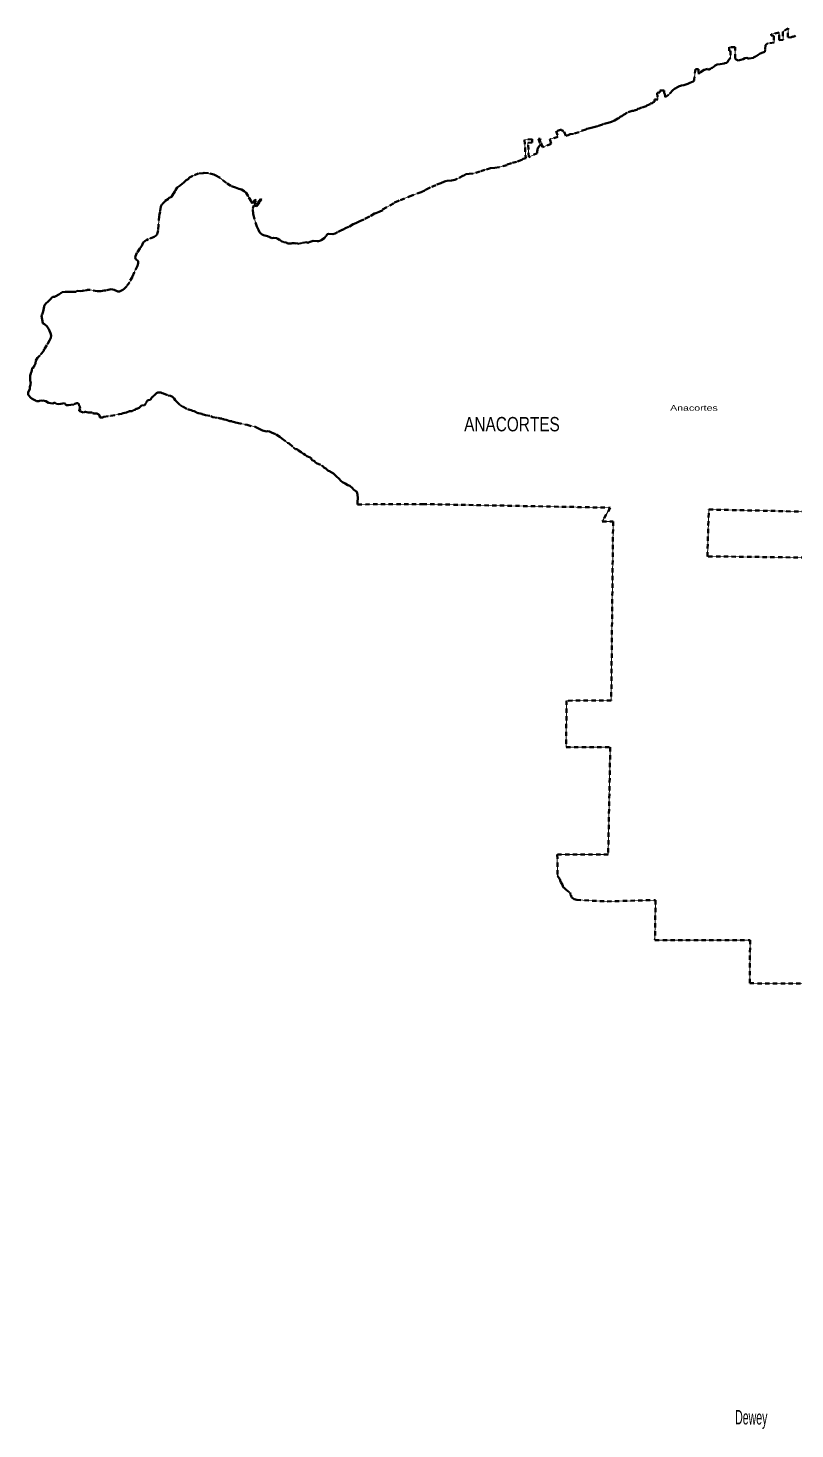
# Model space of a CAD drawing. Header units: feet. Extents: x -903180 to 1023491, y -707744 to 564635.
# Drawn here: x -416279 to -394906, y 339649 to 378686 of the extents above; entities that cross this region are included whole.
import ezdxf

# ---------------------------------------------------------------- set-up
doc = ezdxf.new("R2010")
doc.units = ezdxf.units.FT
doc.header["$LTSCALE"] = 80
doc.linetypes.add('SHORT_DASHED', pattern=[2.7, 1.5, -1.2])
doc.layers.add('13', color=7, linetype='SHORT_DASHED', lineweight=40)
doc.layers.add('58', color=7, linetype='Continuous', lineweight=13)
for name, color, linetype in [('14', 7, 'Continuous'), ('16', 7, 'Continuous'), ('36', 7, 'Continuous')]:
    doc.layers.add(name, color=color, linetype=linetype)

msp = doc.modelspace()

# ---------------------------------------------------------------- linework, layer by layer
at = {"layer": '13'}
for p, q in [((-396573.62, 377841.07), (-396575.04, 378154.55)), ((-401513.64, 375657.66), (-401737.5, 375587.02)), ((-412667.83, 372975.68), (-412682.47, 372943.66)), ((-408461.02, 372706.22), (-408461.95, 372705.5)), ((-416215.23, 368927.78), (-416218.11, 368893.54)), ((-412768.74, 368430.06), (-412772.57, 368438.24)), ((-407093.11, 365694.41), (-407083.88, 365581.11))]:
    msp.add_line(p, q, dxfattribs=at)
for points in [[(-394894.33, 378474.98), (-394914.83, 378463.43), (-394915.12, 378453.34), (-394916.91, 378461.46), (-394931.24, 378453.77), (-394939.76, 378437.85), (-394945.58, 378446.09), (-394961.88, 378440.48), (-394965.69, 378448.67), (-395005.34, 378430.74), (-395050.76, 378425.95), (-395107.58, 378428.92), (-395094.13, 378686.5), (-395244.36, 378581.57), (-395236.64, 378355.14), (-395347.68, 378352.14), (-395347.05, 378374.34), (-395349.75, 378564.27), (-395573.14, 378511.86), (-395572.15, 378475.47), (-395499.75, 378467.42), (-395488.93, 378279.29), (-395658.83, 378263.76), (-395724.82, 378213.06), (-395736.7, 378078.06), (-395744.55, 378021.32), (-395799.51, 378004.95), (-395878.88, 377972.91), (-395932.37, 377936.01), (-396000.15, 377893.45), (-396006.2, 377893.62), (-396057.56, 377860.69), (-396065.74, 377856.87), (-396179.31, 377835.76), (-396208.48, 377840.02), (-396244.05, 377851.44), (-396301.95, 377844.31), (-396349.54, 377820.2), (-396410.77, 377796.01), (-396486.81, 377781.97), (-396542.62, 377805.53), (-396573.62, 377841.07)], [(-396575.04, 378154.55), (-396737.95, 378155.41), (-396738.51, 378049.44), (-396703.16, 378049.25), (-396703.32, 377855.12), (-396759.66, 377787.11), (-396764.1, 377773.1), (-396787.24, 377739.41), (-396814.01, 377719.94), (-396864.92, 377703.16), (-396883.35, 377693.57), (-396992.71, 377678.41), (-397077.72, 377668.63), (-397133.05, 377637.84), (-397157.88, 377616.3), (-397209.53, 377576.77), (-397238.95, 377570.54), (-397248.31, 377564.23), (-397256.6, 377553.76), (-397314.1, 377525.64), (-397345.16, 377552.34), (-397402.04, 377529.1), (-397440.54, 377519.67), (-397548.65, 377448.89), (-397587.5, 377417.29), (-397587.73, 377403.17), (-397596.12, 377487.88), (-397591.59, 377535.66), (-397681.67, 377544.19), (-397711.07, 377254.76), (-397717.57, 377226.64), (-397746.35, 377194.86), (-397837.72, 377160.11), (-397892.66, 377132.81), (-398002.19, 377098.36), (-398071.03, 377085.4), (-398156.28, 377054.58), (-398160.46, 377046.58), (-398266.35, 376987.87), (-398309.34, 376950.28), (-398426.36, 376827.23), (-398527.5, 376761.64), (-398532.16, 376860.08), (-398546.96, 376859.21), (-398552.29, 376947.69), (-398675.77, 376940.73), (-398672.7, 376888.62), (-398742.24, 376883.53), (-398731.59, 376697.86), (-398822.21, 376692.67), (-398823.12, 376628.24), (-398867.81, 376610.85), (-398884.2, 376594.99), (-398930.87, 376579.65), (-398939.14, 376567.69), (-399038.68, 376527.03), (-399055.05, 376513.19), (-399186.94, 376469.03), (-399241.91, 376439.71), (-399282.42, 376430.31), (-399315.06, 376408.68), (-399351.54, 376399.22), (-399361.6, 376401.4), (-399406.35, 376379.97), (-399438.69, 376376.49), (-399586.83, 376326.57), (-399597.14, 376312.62), (-399625.49, 376307.05), (-399629.71, 376295.02), (-399698.93, 376257.87), (-399715.4, 376237.99), (-399776.42, 376208.76), (-399813.29, 376175.1), (-399843.68, 376167.55), (-399939.52, 376106.65), (-400018.76, 376073.72), (-400107.95, 376049), (-400241.67, 376016.98), (-400268.23, 375997.27), (-400395.99, 375959.1), (-400412.2, 375955.34), (-400515.68, 375920.79), (-400627.01, 375900.48), (-400702.01, 375879.57), (-400738.69, 375858.01), (-400933.55, 375788.7), (-401075.6, 375740.68), (-401170.68, 375726.16), (-401225.55, 375702.89), (-401295.93, 375685.08), (-401354.73, 375828.14), (-401394.84, 375815.45), (-401408.79, 375859.54), (-401562.05, 375811.03), (-401513.64, 375657.66)], [(-401737.5, 375587.02), (-401697.67, 375460.79), (-401944.49, 375364.42), (-402010.2, 375603.22), (-402050.62, 375599.86), (-402004.99, 375425.66), (-402010.14, 375420.88), (-402028.57, 375401.37), (-402044.86, 375380.03), (-402058.83, 375357.1), (-402070.32, 375332.85), (-402079.22, 375307.52), (-402085.42, 375281.4), (-402088.86, 375254.78), (-402089.5, 375227.94), (-402087.32, 375201.18), (-402321.24, 375088.17), (-402346.83, 375484.51), (-402226.95, 375492.26), (-402233, 375585.9), (-402440.55, 375572.53), (-402410.04, 375061.16), (-402439.24, 375052.93), (-402483.45, 375040.48), (-402522.28, 375010.9), (-402664.41, 374956.83), (-402808.28, 374920.95), (-402934.09, 374878.7), (-402934.25, 374868.62), (-403147.14, 374807.68), (-403268.49, 374791.58), (-403387.75, 374779.48), (-403547.89, 374735.8), (-403685.93, 374685.7), (-403878.51, 374632.49), (-403989.61, 374626.29), (-404074.64, 374609.58), (-404143.89, 374570.41), (-404158.1, 374564.6), (-404316.88, 374480.57), (-404383.88, 374455.49), (-404479.03, 374436.92), (-404606.33, 374426.97), (-404669.2, 374407.87), (-404772.88, 374361.22), (-404918.99, 374311.25), (-405075.54, 374239.27), (-405191.39, 374188.79), (-405236.4, 374151.24), (-405285.11, 374133.91), (-405319.79, 374110.3), (-405583.61, 374019.96), (-405937.07, 373876.69), (-405953.31, 373870.92), (-406081.39, 373812.58), (-406093.73, 373798.67), (-406283.11, 373692.97), (-406338, 373667.68), (-406346.3, 373653.7), (-406403.18, 373630.46), (-406395.44, 373610.16), (-406497.1, 373563.47), (-406586.52, 373524.65), (-406627.03, 373515.25), (-406759.56, 373430.77), (-406785.96, 373421.13), (-406922.33, 373348.82), (-407034.02, 373306.33), (-407123.57, 373259.44), (-407143.87, 373251.72), (-407217.02, 373220.69), (-407339.31, 373146.11), (-407392.12, 373124.82), (-407404.2, 373127.04), (-407410.44, 373115.04), (-407522.35, 373058.45), (-407654.47, 373000.17), (-407721.76, 372956.94), (-407782.48, 372945.87), (-407909.52, 372952.05), (-407942, 372940.49), (-407950.49, 372914.41), (-407970.95, 372896.61), (-407983.13, 372892.79), (-407977.1, 372890.66), (-407985.57, 372866.61), (-408003.88, 372856.83), (-408006.17, 372840.74), (-408118.39, 372763.98), (-408183.19, 372750.96), (-408219.59, 372745.52), (-408328.45, 372753.4), (-408440, 372718.98), (-408452.3, 372707.09), (-408461.02, 372706.22)], [(-408461.95, 372705.5), (-408472.65, 372705.14), (-408480.95, 372705.21), (-408488.66, 372706.23), (-408492.72, 372707.25), (-408504.78, 372705.96), (-408512.66, 372718.19), (-408646.18, 372698.26), (-408674.61, 372686.63), (-408694.76, 372689), (-408723.19, 372677.37), (-408805.72, 372690.87), (-408842.24, 372679.38), (-408858.24, 372687.71), (-408918.74, 372690.75), (-408947.18, 372679.13), (-409029.83, 372684.55), (-409055.93, 372693.06), (-409075.91, 372705.49), (-409097.98, 372713.94), (-409152.42, 372716.87), (-409178.36, 372735.46), (-409196.65, 372727.7), (-409260.3, 372785.24), (-409274.45, 372783.46), (-409314.32, 372814.38), (-409354.38, 372833.2), (-409441.04, 372840.72), (-409487.54, 372835.45), (-409523.59, 372852.19), (-409535.73, 372850.37), (-409543.67, 372858.57), (-409607.77, 372887.89), (-409712.24, 372917.88), (-409752.39, 372930.66), (-409786.34, 372953.41), (-409826, 372996.43), (-409859.27, 373061.53), (-409900.14, 373154.98), (-409974.91, 373400.25), (-410001.44, 373507.58), (-410013.13, 373659.02), (-410002.46, 373695.15), (-410000.28, 373705.2), (-409992.05, 373715.14), (-409991.69, 373737.31), (-409900.29, 373726.77), (-409767.63, 373895.18), (-409796.56, 373914.57), (-409901.75, 373783.57), (-409979.06, 373794.51), (-409924.19, 373881.1), (-409955.9, 373902.36), (-410029.25, 373798.45), (-410058.28, 373863.46), (-410146.87, 374002.09), (-410201.87, 374095.78), (-410251.63, 374138.97), (-410331.65, 374182.68), (-410401.98, 374202), (-410498.21, 374241.95), (-410626.61, 374288.47), (-410754.39, 374375.32), (-410945.7, 374525.76), (-411041.78, 374575.78), (-411099.77, 374609.01), (-411246.53, 374643.76), (-411371.59, 374647.88), (-411401.91, 374644.35), (-411533.32, 374630.43), (-411683.65, 374568.43), (-411775.26, 374519.55), (-411816.32, 374475.87), (-411873.33, 374444.57), (-411914.46, 374396.85), (-411949.08, 374377.27), (-411971.7, 374351.43), (-412039.18, 374296.11), (-412120.76, 374243.03), (-412170.34, 374171.26), (-412183.06, 374133.16), (-412216.15, 374083.3), (-412228.33, 374079.47), (-412276.25, 373985.49), (-412359.65, 373944.55), (-412365.97, 373928.51), (-412453.59, 373875.54), (-412457.79, 373865.53), (-412554.14, 373772.37), (-412577.33, 373710.24), (-412599.68, 373575.5), (-412624.03, 373440.8), (-412644.16, 373193.08), (-412656.7, 373040.03), (-412667.83, 372975.68)], [(-412682.47, 372943.66), (-412709.28, 372907.82), (-412760.37, 372868.34), (-412928.89, 372804.62), (-412975.74, 372777.18), (-412989.97, 372771.37), (-413020.55, 372751.72), (-413065.68, 372706.09), (-413109.54, 372614.06), (-413161.15, 372542.33), (-413249.9, 372418.79), (-413287.71, 372326.66), (-413288.48, 372278.28), (-413278.98, 372241.82), (-413209.14, 372192.25), (-413205.98, 372137.74), (-413231.51, 372055.49), (-413318.97, 371887.57), (-413323.23, 371873.52), (-413369.59, 371751.28), (-413454.76, 371599.46), (-413535.36, 371481.83), (-413607.17, 371408.41), (-413633.75, 371386.68), (-413731.28, 371345.97), (-413775.66, 371346.72), (-413873.81, 371392.73), (-413962.32, 371410.35), (-414098.07, 371376.34), (-414152.58, 371375.23), (-414245.77, 371352.6), (-414330.44, 371358.06), (-414348.63, 371356.35), (-414543.85, 371389.87), (-414620.56, 371389.14), (-414642.91, 371379.44), (-414697.47, 371374.3), (-414709.48, 371380.56), (-414731.9, 371366.82), (-414766.2, 371367.39), (-414824.87, 371358.29), (-414909.61, 371359.72), (-414945.04, 371336.35), (-415019.61, 371335), (-415138.93, 371331.6), (-415248.02, 371335), (-415326.43, 371326.48), (-415363.77, 371300.47), (-415421.38, 371257.54), (-415503.29, 371211.19), (-415539.9, 371200.02), (-415584.43, 371195.12), (-415619.08, 371181.89), (-415638, 371152.08), (-415669.28, 371112.52), (-415735.41, 371051.63), (-415768.25, 371030.27), (-415816.28, 370966.9), (-415833.33, 370930.99), (-415847.85, 370836.47), (-415857.25, 370784.21), (-415887.44, 370708.27), (-415891.72, 370698.28), (-415904.7, 370664.29), (-415887.03, 370564.89), (-415867.51, 370459.39), (-415855.67, 370448.99), (-415815.64, 370435.84), (-415750.57, 370375.6), (-415702.09, 370297.62), (-415683.26, 370244.63), (-415650.46, 370185.23), (-415636.07, 370116.21), (-415645.83, 370049.83), (-415675.76, 369983.97), (-415757.9, 369848.79), (-415831.47, 369733.58), (-415833.95, 369715.48), (-415842.58, 369693.49), (-415952.81, 369565.1), (-416013.04, 369498.01), (-416057.45, 369418.39), (-416067.57, 369337.88), (-416084.73, 369297.94), (-416099.11, 369288.22), (-416107.68, 369268.26), (-416120.71, 369232.24), (-416165.8, 369205.15), (-416169.15, 369152.73), (-416180.36, 369108.61), (-416203.47, 369072.86), (-416212.77, 369024.64), (-416214.93, 369018.63), (-416222.48, 368960.27), (-416215.23, 368927.78)], [(-416218.11, 368893.54), (-416220.85, 368865.34), (-416204.65, 368788.19), (-416213.49, 368758.13), (-416211.87, 368741.93), (-416229.4, 368687.87), (-416226.79, 368631.26), (-416265.21, 368549.48), (-416273.38, 368545.65), (-416278.94, 368485.23), (-416271.5, 368460.79), (-416191.01, 368371.89), (-416182.99, 368369.67), (-416163.28, 368350.98), (-416073.6, 368306.26), (-416041.74, 368289.29), (-415979.22, 368287.67), (-415960.75, 368299.31), (-415926.31, 368304.47), (-415890.06, 368301.52), (-415861.62, 368308.86), (-415785.44, 368288.71), (-415710.02, 368238.3), (-415655.62, 368234.88), (-415591.34, 368223.12), (-415548.47, 368242.2), (-415526.19, 368245.66), (-415524.33, 368239.55), (-415512.32, 368235.21), (-415486.56, 368216.37), (-415426.42, 368200.68), (-415363.53, 368213.18), (-415266.26, 368228.83), (-415242.47, 368212.07), (-415236.82, 368195.77), (-415215, 368181.07), (-415164.53, 368181.78), (-415152.58, 368175.41), (-415083.74, 368183.73), (-415000.65, 368197.73), (-414969.88, 368217.13), (-414915.06, 368229.84), (-414904.88, 368233.61), (-414890.76, 368233.25), (-414865.11, 368210.38), (-414856.3, 368159.68), (-414842.49, 368147.2), (-414830.69, 368134.78), (-414829.91, 368086.3), (-414851.31, 368038.4), (-414849.7, 368022.2), (-414735.92, 367972.81), (-414687.01, 367991.74), (-414672.93, 367989.36), (-414606.64, 367977.54), (-414479.68, 367970.21), (-414475.95, 367958.01), (-414448.12, 367941.14), (-414365.33, 367943.03), (-414358.88, 367943.78), (-414275.8, 367895.66), (-414286.97, 367853.54), (-414278.96, 367851.31), (-414279.31, 367837.19), (-414206.76, 367833.29), (-414163.78, 367856.41), (-413983.66, 367875.98), (-413975.49, 367879.81), (-413742.33, 367922.22), (-413675.4, 367934.63), (-413630.47, 367955.67), (-413533.05, 367977.38), (-413453.56, 368007.63), (-413380.85, 368009.78), (-413337.73, 368038.95), (-413284.93, 368051.72), (-413290.93, 368053.89), (-413274.33, 368071.63), (-413249.92, 368079.08), (-413184.61, 368107.67), (-413116.52, 368166.48), (-413033.41, 368180.49), (-412999.96, 368226.06), (-412999.82, 368232.11), (-412989.63, 368235.89), (-412995.57, 368240.08), (-412980.99, 368257.88), (-412982.6, 368274.07), (-412974.53, 368273.86), (-412949.35, 368311.57), (-412924.94, 368319.02), (-412868.37, 368321.59), (-412836.57, 368381.33), (-412787.04, 368424.48), (-412768.74, 368430.06)], [(-412772.57, 368438.24), (-412704.37, 368501.08), (-412698.11, 368508.99), (-412657.16, 368532.17), (-412578.49, 368530.12), (-412538.62, 368510.92), (-412504.48, 368503.98), (-412374.72, 368448.12), (-412310.43, 368436.36), (-412250.55, 368410.57), (-412236.84, 368394.07), (-412205.29, 368364.99), (-412182.37, 368313.92), (-412140.88, 368278.51), (-412048.4, 368185.26), (-411966.94, 368134.68), (-411957.06, 368126.36), (-411821.61, 368056.22), (-411811.42, 368059.99), (-411807.54, 368053.83), (-411793.32, 368057.5), (-411765.29, 368048.7), (-411729.14, 368041.71), (-411695.42, 368018.62), (-411645.2, 368009.24), (-411607.34, 367990.09), (-411583.55, 367973.32), (-411541.61, 367956.08), (-411531.58, 367953.8), (-411433.16, 367935.1), (-411427.31, 367926.87), (-411331.07, 367902.17), (-411184.55, 367870.1), (-411124.61, 367846.34), (-410975.82, 367824.31), (-410927.88, 367804.89), (-410879.52, 367801.62), (-410855.63, 367788.89), (-410827.44, 367786.14), (-410813.48, 367779.72), (-410759.23, 367770.23), (-410651.24, 367731.09), (-410594.77, 367729.63), (-410588.93, 367721.4), (-410492.83, 367690.65), (-410448.51, 367687.48), (-410173.59, 367625.83), (-409948.06, 367569.13), (-409841.22, 367521.49), (-409745.7, 367470.29), (-409633.07, 367445.49), (-409607.43, 367451.64), (-409546.97, 367448.05), (-409495.3, 367416.42), (-409363.47, 367362.53), (-409264.22, 367297.36), (-409204.99, 367245.34), (-409046.48, 367130.19), (-408998.68, 367104.72), (-408870.52, 366986.3), (-408820.97, 366950.69), (-408798.74, 366952.14), (-408768.74, 366941.27), (-408741.27, 366910.27), (-408669.7, 366868.03), (-408657.75, 366861.66), (-408604.37, 366817.88), (-408558.55, 366794.47), (-408513.19, 366752.92), (-408413.22, 366716), (-408383.69, 366686.96), (-408376.39, 366656.49), (-408296.63, 366618.08), (-408267.42, 366576.94), (-408243.67, 366558.15), (-408087.79, 366497.58), (-408056.19, 366470.5), (-408038.76, 366441.79), (-407983.12, 366408.04), (-407919.91, 366353.9), (-407862.09, 366326.15), (-407846.16, 366317.67), (-407766.67, 366269.16), (-407695.75, 366200.69), (-407606.79, 366127.72), (-407565.89, 366070.12), (-407516.44, 366030.47), (-407436.69, 365992.06), (-407371.21, 365947.96), (-407307.14, 365928.12), (-407240.16, 365863.8), (-407206.79, 365826.58), (-407119.71, 365759.72), (-407102.73, 365712.83), (-407093.11, 365694.41)], [(-407083.88, 365581.11), (-407094.11, 365496.57), (-407096.85, 365468.37), (-407094.21, 365413.79), (-407094.35, 365412.87), (-405289.84, 365421.09), (-400054.85, 365320.75), (-400278.82, 364934.64), (-399974.27, 364933.27), (-400027.23, 359947.11), (-401276.1, 359943.18), (-401279.68, 358646.8), (-400053.01, 358643.21), (-400112.16, 355656.09), (-401528.95, 355653.43), (-401525.36, 355063.69), (-401461.43, 354970.17), (-401436.86, 354904.93), (-401427.29, 354884.48), (-401386.74, 354812.77), (-401364.14, 354749.59), (-401326.5, 354722.37), (-401293.19, 354683.15), (-401170.58, 354585.07), (-401164.88, 354570.79), (-401169.54, 354546.69), (-401165.77, 354536.49), (-401139.85, 354523.7), (-401140.47, 354499.49), (-401123.4, 354456.65), (-401063.89, 354416.75), (-400989.17, 354389.72), (-400137.87, 354350.97), (-398793.37, 354387.04), (-398807.35, 353270.68), (-396157.56, 353274.18)], [(-394609.93, 363931.82), (-397346.52, 363964.05), (-397307.84, 365269.04), (-390445.07, 365118.17)], [(-396157.56, 353274.18), (-396168.3, 352067.31), (-393067.98, 352060.15)]]:
    msp.add_lwpolyline(points, dxfattribs=at)
at = {"layer": '58'}
for points in [[(-394894.33, 378474.98), (-394914.83, 378463.43), (-394915.12, 378453.34), (-394916.91, 378461.46), (-394931.24, 378453.77), (-394939.76, 378437.85), (-394945.58, 378446.09), (-394961.88, 378440.48), (-394965.69, 378448.67), (-395005.34, 378430.74), (-395050.76, 378425.95), (-395107.58, 378428.92), (-395094.13, 378686.5), (-395244.36, 378581.57), (-395236.64, 378355.14), (-395347.68, 378352.14), (-395347.05, 378374.34), (-395349.75, 378564.27), (-395573.14, 378511.86), (-395572.15, 378475.47), (-395499.75, 378467.42), (-395488.93, 378279.29), (-395658.83, 378263.76), (-395724.82, 378213.06), (-395736.7, 378078.06), (-395744.55, 378021.32), (-395799.51, 378004.95), (-395878.88, 377972.91), (-395932.37, 377936.01), (-396000.15, 377893.45), (-396006.2, 377893.62), (-396057.56, 377860.69), (-396065.74, 377856.87), (-396179.31, 377835.76), (-396208.48, 377840.02), (-396244.05, 377851.44), (-396301.95, 377844.31), (-396349.54, 377820.2), (-396410.77, 377796.01), (-396486.81, 377781.97), (-396542.62, 377805.53), (-396573.62, 377841.07), (-396575.04, 378154.55), (-396737.95, 378155.41), (-396738.51, 378049.44), (-396703.16, 378049.25), (-396703.32, 377855.12), (-396759.66, 377787.11), (-396764.1, 377773.1), (-396787.24, 377739.41), (-396814.01, 377719.94), (-396864.92, 377703.16), (-396883.35, 377693.57), (-396992.71, 377678.41), (-397077.72, 377668.63), (-397133.05, 377637.84), (-397157.88, 377616.3), (-397209.53, 377576.77), (-397238.95, 377570.54), (-397248.31, 377564.23), (-397256.6, 377553.76), (-397314.1, 377525.64), (-397345.16, 377552.34), (-397402.04, 377529.1), (-397440.54, 377519.67), (-397548.65, 377448.89), (-397587.5, 377417.29), (-397587.73, 377403.17)], [(-397587.73, 377403.17), (-397596.12, 377487.88), (-397591.59, 377535.66), (-397681.67, 377544.19), (-397711.07, 377254.76), (-397717.57, 377226.64), (-397746.35, 377194.86), (-397837.72, 377160.11), (-397892.66, 377132.81), (-398002.19, 377098.36), (-398071.03, 377085.4), (-398156.28, 377054.58), (-398160.46, 377046.58), (-398266.35, 376987.87), (-398309.34, 376950.28), (-398426.36, 376827.23), (-398527.5, 376761.64), (-398532.16, 376860.08), (-398546.96, 376859.21), (-398552.29, 376947.69), (-398675.77, 376940.73), (-398672.7, 376888.62), (-398742.24, 376883.53), (-398731.59, 376697.86), (-398822.21, 376692.67), (-398823.12, 376628.24), (-398867.81, 376610.85), (-398884.2, 376594.99), (-398930.87, 376579.65), (-398939.14, 376567.69), (-399038.68, 376527.03), (-399055.05, 376513.19), (-399186.94, 376469.03), (-399241.91, 376439.71), (-399282.42, 376430.31), (-399315.06, 376408.68), (-399351.54, 376399.22), (-399361.6, 376401.4), (-399406.35, 376379.97), (-399438.69, 376376.49), (-399586.83, 376326.57), (-399597.14, 376312.62), (-399625.49, 376307.05), (-399629.71, 376295.02), (-399698.93, 376257.87), (-399715.4, 376237.99), (-399776.42, 376208.76), (-399813.29, 376175.1), (-399843.68, 376167.55), (-399939.52, 376106.65), (-400018.76, 376073.72), (-400107.95, 376049), (-400241.67, 376016.98), (-400268.23, 375997.27), (-400395.99, 375959.1), (-400412.2, 375955.34), (-400515.68, 375920.79), (-400627.01, 375900.48), (-400702.01, 375879.57), (-400738.69, 375858.01), (-400933.55, 375788.7), (-401075.6, 375740.68), (-401170.68, 375726.16), (-401225.55, 375702.89), (-401295.93, 375685.08), (-401354.73, 375828.14), (-401394.84, 375815.45), (-401408.79, 375859.54), (-401562.05, 375811.03), (-401513.64, 375657.66), (-401737.5, 375587.02), (-401697.67, 375460.79), (-401944.49, 375364.42), (-402010.2, 375603.22), (-402050.62, 375599.86), (-402004.99, 375425.66), (-402010.14, 375420.88), (-402028.57, 375401.37), (-402044.86, 375380.03), (-402058.83, 375357.1), (-402070.32, 375332.85), (-402079.22, 375307.52), (-402085.42, 375281.4), (-402088.86, 375254.78), (-402089.5, 375227.94), (-402087.32, 375201.18), (-402321.24, 375088.17), (-402346.83, 375484.51), (-402226.95, 375492.26), (-402233, 375585.9), (-402440.55, 375572.53), (-402410.04, 375061.16), (-402439.24, 375052.93), (-402483.45, 375040.48), (-402522.28, 375010.9), (-402664.41, 374956.83), (-402808.28, 374920.95), (-402934.09, 374878.7), (-402934.25, 374868.62), (-403147.14, 374807.68), (-403268.49, 374791.58)], [(-403268.49, 374791.58), (-403387.75, 374779.48), (-403547.89, 374735.8), (-403685.93, 374685.7), (-403878.51, 374632.49), (-403989.61, 374626.29), (-404074.64, 374609.58), (-404143.89, 374570.41), (-404158.1, 374564.6), (-404316.88, 374480.57), (-404383.88, 374455.49), (-404479.03, 374436.92), (-404606.33, 374426.97), (-404669.2, 374407.87), (-404772.88, 374361.22), (-404918.99, 374311.25), (-405075.54, 374239.27), (-405191.39, 374188.79), (-405236.4, 374151.24), (-405285.11, 374133.91), (-405319.79, 374110.3), (-405583.61, 374019.96), (-405937.07, 373876.69), (-405953.31, 373870.92), (-406081.39, 373812.58), (-406093.73, 373798.67), (-406283.11, 373692.97), (-406338, 373667.68), (-406346.3, 373653.7), (-406403.18, 373630.46), (-406395.44, 373610.16), (-406497.1, 373563.47), (-406586.52, 373524.65), (-406627.03, 373515.25), (-406759.56, 373430.77), (-406785.96, 373421.13), (-406922.33, 373348.82), (-407034.02, 373306.33), (-407123.57, 373259.44), (-407143.87, 373251.72), (-407217.02, 373220.69), (-407339.31, 373146.11), (-407392.12, 373124.82), (-407404.2, 373127.04), (-407410.44, 373115.04), (-407522.35, 373058.45), (-407654.47, 373000.17), (-407721.76, 372956.94), (-407782.48, 372945.87), (-407909.52, 372952.05), (-407942, 372940.49), (-407950.49, 372914.41), (-407970.95, 372896.61), (-407983.13, 372892.79), (-407977.1, 372890.66), (-407985.57, 372866.61), (-408003.88, 372856.83), (-408006.17, 372840.74), (-408118.39, 372763.98), (-408183.19, 372750.96), (-408219.59, 372745.52), (-408328.45, 372753.4), (-408440, 372718.98), (-408452.3, 372707.09), (-408461.02, 372706.22), (-408461.95, 372705.5), (-408472.65, 372705.14), (-408480.95, 372705.21), (-408488.66, 372706.23), (-408492.72, 372707.25), (-408504.78, 372705.96), (-408512.66, 372718.19), (-408646.18, 372698.26), (-408674.61, 372686.63), (-408694.76, 372689), (-408723.19, 372677.37), (-408805.72, 372690.87), (-408842.24, 372679.38), (-408858.24, 372687.71), (-408918.74, 372690.75), (-408947.18, 372679.13), (-409029.83, 372684.55), (-409055.93, 372693.06), (-409075.91, 372705.49), (-409097.98, 372713.94), (-409152.42, 372716.87), (-409178.36, 372735.46), (-409196.65, 372727.7), (-409260.3, 372785.24), (-409274.45, 372783.46), (-409314.32, 372814.38), (-409354.38, 372833.2), (-409441.04, 372840.72), (-409487.54, 372835.45), (-409523.59, 372852.19), (-409535.73, 372850.37), (-409543.67, 372858.57), (-409607.77, 372887.89), (-409712.24, 372917.88), (-409752.39, 372930.66), (-409786.34, 372953.41)], [(-409786.34, 372953.41), (-409826, 372996.43), (-409859.27, 373061.53), (-409900.14, 373154.98), (-409974.91, 373400.25), (-410001.44, 373507.58), (-410013.13, 373659.02), (-410002.46, 373695.15), (-410000.28, 373705.2), (-409992.05, 373715.14), (-409991.69, 373737.31), (-409900.29, 373726.77), (-409767.63, 373895.18), (-409796.56, 373914.57), (-409901.75, 373783.57), (-409979.06, 373794.51), (-409924.19, 373881.1), (-409955.9, 373902.36), (-410029.25, 373798.45), (-410058.28, 373863.46), (-410146.87, 374002.09), (-410201.87, 374095.78), (-410251.63, 374138.97), (-410331.65, 374182.68), (-410401.98, 374202), (-410498.21, 374241.95), (-410626.61, 374288.47), (-410754.39, 374375.32), (-410945.7, 374525.76), (-411041.78, 374575.78), (-411099.77, 374609.01), (-411246.53, 374643.76), (-411371.59, 374647.88), (-411401.91, 374644.35), (-411533.32, 374630.43), (-411683.65, 374568.43), (-411775.26, 374519.55), (-411816.32, 374475.87), (-411873.33, 374444.57), (-411914.46, 374396.85), (-411949.08, 374377.27), (-411971.7, 374351.43), (-412039.18, 374296.11), (-412120.76, 374243.03), (-412170.34, 374171.26), (-412183.06, 374133.16), (-412216.15, 374083.3), (-412228.33, 374079.47), (-412276.25, 373985.49), (-412359.65, 373944.55), (-412365.97, 373928.51), (-412453.59, 373875.54), (-412457.79, 373865.53), (-412554.14, 373772.37), (-412577.33, 373710.24), (-412599.68, 373575.5), (-412624.03, 373440.8), (-412644.16, 373193.08), (-412656.7, 373040.03), (-412667.83, 372975.68), (-412682.47, 372943.66), (-412709.28, 372907.82), (-412760.37, 372868.34), (-412928.89, 372804.62), (-412975.74, 372777.18), (-412989.97, 372771.37), (-413020.55, 372751.72), (-413065.68, 372706.09), (-413109.54, 372614.06), (-413161.15, 372542.33), (-413249.9, 372418.79), (-413287.71, 372326.66), (-413288.48, 372278.28), (-413278.98, 372241.82), (-413209.14, 372192.25), (-413205.98, 372137.74), (-413231.51, 372055.49), (-413318.97, 371887.57), (-413323.23, 371873.52), (-413369.59, 371751.28), (-413454.76, 371599.46), (-413535.36, 371481.83), (-413607.17, 371408.41), (-413633.75, 371386.68), (-413731.28, 371345.97), (-413775.66, 371346.72), (-413873.81, 371392.73), (-413962.32, 371410.35), (-414098.07, 371376.34), (-414152.58, 371375.23), (-414245.77, 371352.6), (-414330.44, 371358.06), (-414348.63, 371356.35), (-414543.85, 371389.87), (-414620.56, 371389.14), (-414642.91, 371379.44), (-414697.47, 371374.3), (-414709.48, 371380.56), (-414731.9, 371366.82), (-414766.2, 371367.39), (-414824.87, 371358.29)], [(-414824.87, 371358.29), (-414909.61, 371359.72), (-414945.04, 371336.35), (-415019.61, 371335), (-415138.93, 371331.6), (-415248.02, 371335), (-415326.43, 371326.48), (-415363.77, 371300.47), (-415421.38, 371257.54), (-415503.29, 371211.19), (-415539.9, 371200.02), (-415584.43, 371195.12), (-415619.08, 371181.89), (-415638, 371152.08), (-415669.28, 371112.52), (-415735.41, 371051.63), (-415768.25, 371030.27), (-415816.28, 370966.9), (-415833.33, 370930.99), (-415847.85, 370836.47), (-415857.25, 370784.21), (-415887.44, 370708.27), (-415891.72, 370698.28), (-415904.7, 370664.29), (-415887.03, 370564.89), (-415867.51, 370459.39), (-415855.67, 370448.99), (-415815.64, 370435.84), (-415750.57, 370375.6), (-415702.09, 370297.62), (-415683.26, 370244.63), (-415650.46, 370185.23), (-415636.07, 370116.21), (-415645.83, 370049.83), (-415675.76, 369983.97), (-415757.9, 369848.79), (-415831.47, 369733.58), (-415833.95, 369715.48), (-415842.58, 369693.49), (-415952.81, 369565.1), (-416013.04, 369498.01), (-416057.45, 369418.39), (-416067.57, 369337.88), (-416084.73, 369297.94), (-416099.11, 369288.22), (-416107.68, 369268.26), (-416120.71, 369232.24), (-416165.8, 369205.15), (-416169.15, 369152.73), (-416180.36, 369108.61), (-416203.47, 369072.86), (-416212.77, 369024.64), (-416214.93, 369018.63), (-416222.48, 368960.27), (-416215.23, 368927.78), (-416218.11, 368893.54), (-416220.85, 368865.34), (-416204.65, 368788.19), (-416213.49, 368758.13), (-416211.87, 368741.93), (-416229.4, 368687.87), (-416226.79, 368631.26), (-416265.21, 368549.48), (-416273.38, 368545.65), (-416278.94, 368485.23), (-416271.5, 368460.79), (-416191.01, 368371.89), (-416182.99, 368369.67), (-416163.28, 368350.98), (-416073.6, 368306.26), (-416041.74, 368289.29), (-415979.22, 368287.67), (-415960.75, 368299.31), (-415926.31, 368304.47), (-415890.06, 368301.52), (-415861.62, 368308.86), (-415785.44, 368288.71), (-415710.02, 368238.3), (-415655.62, 368234.88), (-415591.34, 368223.12), (-415548.47, 368242.2), (-415526.19, 368245.66), (-415524.33, 368239.55), (-415512.32, 368235.21), (-415486.56, 368216.37), (-415426.42, 368200.68), (-415363.53, 368213.18), (-415266.26, 368228.83), (-415242.47, 368212.07), (-415236.82, 368195.77), (-415215, 368181.07), (-415164.53, 368181.78), (-415152.58, 368175.41), (-415083.74, 368183.73), (-415000.65, 368197.73), (-414969.88, 368217.13), (-414915.06, 368229.84), (-414904.88, 368233.61), (-414890.76, 368233.25), (-414865.11, 368210.38), (-414856.3, 368159.68)], [(-414856.3, 368159.68), (-414842.49, 368147.2), (-414830.69, 368134.78), (-414829.91, 368086.3), (-414851.31, 368038.4), (-414849.7, 368022.2), (-414735.92, 367972.81), (-414687.01, 367991.74), (-414672.93, 367989.36), (-414606.64, 367977.54), (-414479.68, 367970.21), (-414475.95, 367958.01), (-414448.12, 367941.14), (-414365.33, 367943.03), (-414358.88, 367943.78), (-414275.8, 367895.66), (-414286.97, 367853.54), (-414278.96, 367851.31), (-414279.31, 367837.19), (-414206.76, 367833.29), (-414163.78, 367856.41), (-413983.66, 367875.98), (-413975.49, 367879.81), (-413742.33, 367922.22), (-413675.4, 367934.63), (-413630.47, 367955.67), (-413533.05, 367977.38), (-413453.56, 368007.63), (-413380.85, 368009.78), (-413337.73, 368038.95), (-413284.93, 368051.72), (-413290.93, 368053.89), (-413274.33, 368071.63), (-413249.92, 368079.08), (-413184.61, 368107.67), (-413116.52, 368166.48), (-413033.41, 368180.49), (-412999.96, 368226.06), (-412999.82, 368232.11), (-412989.63, 368235.89), (-412995.57, 368240.08), (-412980.99, 368257.88), (-412982.6, 368274.07), (-412974.53, 368273.86), (-412949.35, 368311.57), (-412924.94, 368319.02), (-412868.37, 368321.59), (-412836.57, 368381.33), (-412787.04, 368424.48), (-412768.74, 368430.06), (-412772.57, 368438.24), (-412704.37, 368501.08), (-412698.11, 368508.99), (-412657.16, 368532.17), (-412578.49, 368530.12), (-412538.62, 368510.92), (-412504.48, 368503.98), (-412374.72, 368448.12), (-412310.43, 368436.36), (-412250.55, 368410.57), (-412236.84, 368394.07), (-412205.29, 368364.99), (-412182.37, 368313.92), (-412140.88, 368278.51), (-412048.4, 368185.26), (-411966.94, 368134.68), (-411957.06, 368126.36), (-411821.61, 368056.22), (-411811.42, 368059.99), (-411807.54, 368053.83), (-411793.32, 368057.5), (-411765.29, 368048.7), (-411729.14, 368041.71), (-411695.42, 368018.62), (-411645.2, 368009.24), (-411607.34, 367990.09), (-411583.55, 367973.32), (-411541.61, 367956.08), (-411531.58, 367953.8), (-411433.16, 367935.1), (-411427.31, 367926.87), (-411331.07, 367902.17), (-411184.55, 367870.1), (-411124.61, 367846.34), (-410975.82, 367824.31), (-410927.88, 367804.89), (-410879.52, 367801.62), (-410855.63, 367788.89), (-410827.44, 367786.14), (-410813.48, 367779.72), (-410759.23, 367770.23), (-410651.24, 367731.09), (-410594.77, 367729.63), (-410588.93, 367721.4), (-410492.83, 367690.65), (-410448.51, 367687.48), (-410173.59, 367625.83), (-409948.06, 367569.13), (-409841.22, 367521.49), (-409745.7, 367470.29), (-409633.07, 367445.49)], [(-409633.07, 367445.49), (-409607.43, 367451.64), (-409546.97, 367448.05), (-409495.3, 367416.42), (-409363.47, 367362.53), (-409264.22, 367297.36), (-409204.99, 367245.34), (-409046.48, 367130.19), (-408998.68, 367104.72), (-408870.52, 366986.3), (-408820.97, 366950.69), (-408798.74, 366952.14), (-408768.74, 366941.27), (-408741.27, 366910.27), (-408669.7, 366868.03), (-408657.75, 366861.66), (-408604.37, 366817.88), (-408558.55, 366794.47), (-408513.19, 366752.92), (-408413.22, 366716), (-408383.69, 366686.96), (-408376.39, 366656.49), (-408296.63, 366618.08), (-408267.42, 366576.94), (-408243.67, 366558.15), (-408087.79, 366497.58), (-408056.19, 366470.5), (-408038.76, 366441.79), (-407983.12, 366408.04), (-407919.91, 366353.9), (-407862.09, 366326.15), (-407846.16, 366317.67), (-407766.67, 366269.16), (-407695.75, 366200.69), (-407606.79, 366127.72), (-407565.89, 366070.12), (-407516.44, 366030.47), (-407436.69, 365992.06), (-407371.21, 365947.96), (-407307.14, 365928.12), (-407240.16, 365863.8), (-407206.79, 365826.58), (-407119.71, 365759.72), (-407102.73, 365712.83), (-407093.11, 365694.41), (-407083.88, 365581.11), (-407094.11, 365496.57), (-407096.85, 365468.37), (-407094.21, 365413.79), (-407094.35, 365412.87), (-405289.84, 365421.09), (-400054.85, 365320.75), (-400278.82, 364934.64), (-399974.27, 364933.27), (-400027.23, 359947.11), (-401276.1, 359943.18), (-401279.68, 358646.8), (-400053.01, 358643.21), (-400112.16, 355656.09), (-401528.95, 355653.43), (-401525.36, 355063.69), (-401461.43, 354970.17), (-401436.86, 354904.93), (-401427.29, 354884.48), (-401386.74, 354812.77), (-401364.14, 354749.59), (-401326.5, 354722.37), (-401293.19, 354683.15), (-401170.58, 354585.07), (-401164.88, 354570.79), (-401169.54, 354546.69), (-401165.77, 354536.49), (-401139.85, 354523.7), (-401140.47, 354499.49), (-401123.4, 354456.65), (-401063.89, 354416.75), (-400989.17, 354389.72), (-400137.87, 354350.97), (-398793.37, 354387.04), (-398807.35, 353270.68), (-396157.56, 353274.18), (-396168.3, 352067.31), (-393067.98, 352060.15)], [(-394609.93, 363931.82), (-397346.52, 363964.05), (-397307.84, 365269.04), (-390082.32, 365111.36)]]:
    msp.add_lwpolyline(points, dxfattribs=at)

# ---------------------------------------------------------------- texts
at = {"layer": '14', "width": 0.8}
msp.add_text('ANACORTES', height=400, dxfattribs=at).set_placement((-404124.57, 367448.27))
at = {"layer": '16', "width": 0.55}
msp.add_text('Dewey', height=400, rotation=359.37, dxfattribs=at).set_placement((-396576.38, 339778.59))
at = {"layer": '36', "width": 1.4}
msp.add_text('Anacortes', height=157.5, dxfattribs=at).set_placement((-398385.27, 368021.39))

doc.saveas('drawing.dxf')
